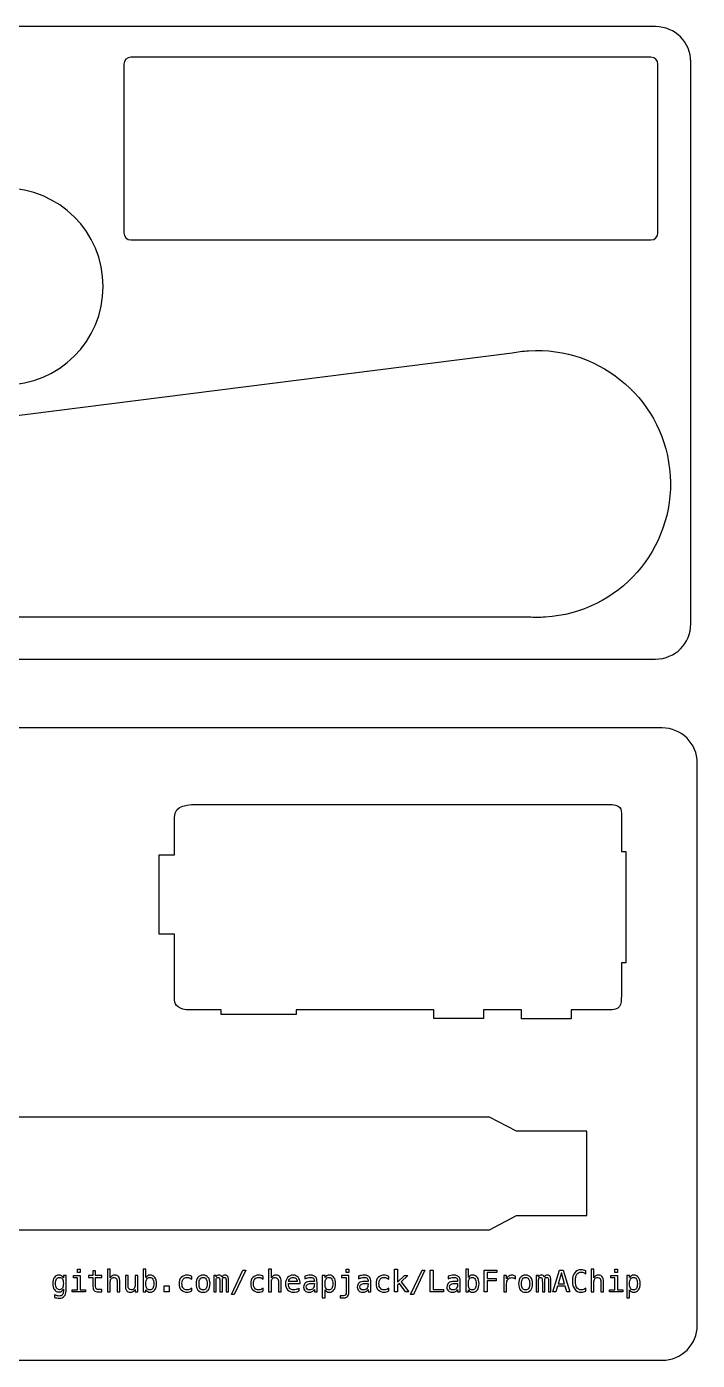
# Model space of a CAD drawing. Extents: x 30 to 231, y -227 to -37.
# Drawn here: x 135.2 to 230.6, y -226.7 to -36.9 of the extents above; entities that cross this region are included whole.
import ezdxf

# ---------------------------------------------------------------- set-up
doc = ezdxf.new("R2010")
doc.units = 0
doc.header["$MEASUREMENT"] = 0
doc.layers.add('LAYER_1', color=7, linetype='CONTINUOUS')

# ---------------------------------------------------------------- blocks, each defined once
blk = doc.blocks.new('BLOCK_2')
at = {"layer": 'LAYER_1', "color": 250}
for points in [[(142.44, -213.75), (142.82, -213.75), (142.82, -214.23), (142.44, -214.23), (142.44, -213.75)], [(165.97, -213.87), (166.36, -213.87), (164.73, -217.35), (164.34, -217.35), (165.97, -213.87)], [(180.66, -213.74), (181.04, -213.74), (181.04, -214.22), (180.66, -214.22), (180.66, -213.74)], [(187.55, -213.74), (187.95, -213.74), (187.95, -215.6), (188.95, -214.64), (189.41, -214.64), (188.5, -215.52), (189.55, -216.96), (189.09, -216.96), (188.23, -215.76), (187.95, -216.03), (187.95, -216.96), (187.55, -216.96), (187.55, -213.74)], [(191.45, -213.87), (191.85, -213.87), (190.22, -217.35), (189.83, -217.35), (191.45, -213.87)], [(192.61, -213.87), (193.03, -213.87), (193.03, -216.61), (194.52, -216.61), (194.52, -216.96), (192.61, -216.96), (192.61, -213.87)], [(200.29, -213.87), (202.11, -213.87), (202.11, -214.22), (200.71, -214.22), (200.71, -215.05), (201.98, -215.05), (201.98, -215.4), (200.71, -215.4), (200.71, -216.96), (200.29, -216.96), (200.29, -213.87)], [(211.03, -213.87), (211.53, -213.87), (212.48, -216.96), (212.04, -216.96), (211.82, -216.15), (210.74, -216.15), (210.51, -216.96), (210.08, -216.96), (211.03, -213.87)], [(211.28, -214.24), (210.84, -215.82), (211.72, -215.82), (211.28, -214.24)], [(218.9, -213.75), (219.28, -213.75), (219.28, -214.23), (218.9, -214.23), (218.9, -213.75)], [(141.84, -214.65), (142.82, -214.65), (142.82, -216.66), (143.57, -216.66), (143.57, -216.96), (141.68, -216.96), (141.68, -216.66), (142.44, -216.66), (142.44, -214.95), (141.84, -214.95), (141.84, -214.65)], [(154.74, -216.12), (155.47, -216.12), (155.47, -216.96), (154.74, -216.96), (154.74, -216.12)], [(218.3, -214.65), (219.28, -214.65), (219.28, -216.66), (220.03, -216.66), (220.03, -216.96), (218.14, -216.96), (218.14, -216.66), (218.9, -216.66), (218.9, -214.95), (218.3, -214.95), (218.3, -214.65)]]:
    blk.add_lwpolyline(points, dxfattribs=at)
for points, knots in [([(145.01, -213.99), (145.01, -213.99), (145.01, -214.64), (145.01, -214.64), (145.01, -214.64), (145.87, -214.64), (145.87, -214.64), (145.87, -214.64), (145.87, -214.94), (145.87, -214.94), (145.87, -214.94), (145.01, -214.94), (145.01, -214.94), (145.01, -214.94), (145.01, -216.2), (145.01, -216.2), (145.01, -216.37), (145.04, -216.49), (145.11, -216.55), (145.17, -216.62), (145.28, -216.65), (145.44, -216.65), (145.44, -216.65), (145.87, -216.65), (145.87, -216.65), (145.87, -216.65), (145.87, -216.96), (145.87, -216.96), (145.87, -216.96), (145.41, -216.96), (145.41, -216.96), (145.12, -216.96), (144.92, -216.9), (144.8, -216.79), (144.69, -216.67), (144.63, -216.48), (144.63, -216.2), (144.63, -216.2), (144.63, -214.94), (144.63, -214.94), (144.63, -214.94), (144.01, -214.94), (144.01, -214.94), (144.01, -214.94), (144.01, -214.64), (144.01, -214.64), (144.01, -214.64), (144.63, -214.64), (144.63, -214.64), (144.63, -214.64), (144.63, -213.99), (144.63, -213.99), (144.63, -213.99), (145.01, -213.99), (145.01, -213.99)], [0, 0, 0, 0, 1, 1, 1, 2, 2, 2, 3, 3, 3, 4, 4, 4, 5, 5, 5, 6, 6, 6, 7, 7, 7, 8, 8, 8, 9, 9, 9, 10, 10, 10, 11, 11, 11, 12, 12, 12, 13, 13, 13, 14, 14, 14, 15, 15, 15, 16, 16, 16, 17, 17, 17, 18, 18, 18, 18]), ([(148.46, -215.52), (148.46, -215.52), (148.46, -216.96), (148.46, -216.96), (148.46, -216.96), (148.08, -216.96), (148.08, -216.96), (148.08, -216.96), (148.08, -215.52), (148.08, -215.52), (148.08, -215.32), (148.04, -215.16), (147.97, -215.06), (147.9, -214.97), (147.78, -214.92), (147.63, -214.92), (147.45, -214.92), (147.31, -214.98), (147.21, -215.11), (147.12, -215.23), (147.07, -215.41), (147.07, -215.65), (147.07, -215.65), (147.07, -216.96), (147.07, -216.96), (147.07, -216.96), (146.69, -216.96), (146.69, -216.96), (146.69, -216.96), (146.69, -213.74), (146.69, -213.74), (146.69, -213.74), (147.07, -213.74), (147.07, -213.74), (147.07, -213.74), (147.07, -214.99), (147.07, -214.99), (147.14, -214.86), (147.23, -214.76), (147.35, -214.69), (147.46, -214.62), (147.6, -214.59), (147.76, -214.59), (147.99, -214.59), (148.17, -214.66), (148.29, -214.82), (148.4, -214.97), (148.46, -215.21), (148.46, -215.52)], [0, 0, 0, 0, 1, 1, 1, 2, 2, 2, 3, 3, 3, 4, 4, 4, 5, 5, 5, 6, 6, 6, 7, 7, 7, 8, 8, 8, 9, 9, 9, 10, 10, 10, 11, 11, 11, 12, 12, 12, 13, 13, 13, 14, 14, 14, 15, 15, 15, 16, 16, 16, 16]), ([(152.16, -214.94), (152.22, -214.83), (152.31, -214.74), (152.42, -214.68), (152.52, -214.62), (152.65, -214.59), (152.79, -214.59), (153.06, -214.59), (153.28, -214.69), (153.44, -214.91), (153.6, -215.12), (153.68, -215.42), (153.68, -215.79), (153.68, -216.18), (153.6, -216.48), (153.44, -216.69), (153.28, -216.91), (153.06, -217.02), (152.78, -217.02), (152.64, -217.02), (152.52, -216.99), (152.42, -216.93), (152.31, -216.87), (152.23, -216.78), (152.16, -216.67), (152.16, -216.67), (152.16, -216.96), (152.16, -216.96), (152.16, -216.96), (151.78, -216.96), (151.78, -216.96), (151.78, -216.96), (151.78, -213.74), (151.78, -213.74), (151.78, -213.74), (152.16, -213.74), (152.16, -213.74), (152.16, -213.74), (152.16, -214.94), (152.16, -214.94)], [0, 0, 0, 0, 1, 1, 1, 2, 2, 2, 3, 3, 3, 4, 4, 4, 5, 5, 5, 6, 6, 6, 7, 7, 7, 8, 8, 8, 9, 9, 9, 10, 10, 10, 11, 11, 11, 12, 12, 12, 13, 13, 13, 13]), ([(171.4, -215.52), (171.4, -215.52), (171.4, -216.96), (171.4, -216.96), (171.4, -216.96), (171.02, -216.96), (171.02, -216.96), (171.02, -216.96), (171.02, -215.52), (171.02, -215.52), (171.02, -215.32), (170.98, -215.16), (170.91, -215.06), (170.83, -214.97), (170.72, -214.92), (170.56, -214.92), (170.39, -214.92), (170.25, -214.98), (170.15, -215.11), (170.06, -215.23), (170.01, -215.41), (170.01, -215.65), (170.01, -215.65), (170.01, -216.96), (170.01, -216.96), (170.01, -216.96), (169.63, -216.96), (169.63, -216.96), (169.63, -216.96), (169.63, -213.74), (169.63, -213.74), (169.63, -213.74), (170.01, -213.74), (170.01, -213.74), (170.01, -213.74), (170.01, -214.99), (170.01, -214.99), (170.08, -214.86), (170.17, -214.76), (170.28, -214.69), (170.4, -214.62), (170.54, -214.59), (170.7, -214.59), (170.93, -214.59), (171.11, -214.66), (171.22, -214.82), (171.34, -214.97), (171.4, -215.21), (171.4, -215.52)], [0, 0, 0, 0, 1, 1, 1, 2, 2, 2, 3, 3, 3, 4, 4, 4, 5, 5, 5, 6, 6, 6, 7, 7, 7, 8, 8, 8, 9, 9, 9, 10, 10, 10, 11, 11, 11, 12, 12, 12, 13, 13, 13, 14, 14, 14, 15, 15, 15, 16, 16, 16, 16]), ([(198.04, -214.94), (198.1, -214.83), (198.18, -214.74), (198.29, -214.68), (198.4, -214.62), (198.52, -214.59), (198.66, -214.59), (198.94, -214.59), (199.16, -214.69), (199.32, -214.91), (199.48, -215.12), (199.56, -215.42), (199.56, -215.79), (199.56, -216.18), (199.48, -216.48), (199.32, -216.69), (199.16, -216.91), (198.94, -217.02), (198.66, -217.02), (198.52, -217.02), (198.4, -216.99), (198.29, -216.93), (198.19, -216.87), (198.1, -216.78), (198.04, -216.67), (198.04, -216.67), (198.04, -216.96), (198.04, -216.96), (198.04, -216.96), (197.66, -216.96), (197.66, -216.96), (197.66, -216.96), (197.66, -213.74), (197.66, -213.74), (197.66, -213.74), (198.04, -213.74), (198.04, -213.74), (198.04, -213.74), (198.04, -214.94), (198.04, -214.94)], [0, 0, 0, 0, 1, 1, 1, 2, 2, 2, 3, 3, 3, 4, 4, 4, 5, 5, 5, 6, 6, 6, 7, 7, 7, 8, 8, 8, 9, 9, 9, 10, 10, 10, 11, 11, 11, 12, 12, 12, 13, 13, 13, 13]), ([(214.77, -216.85), (214.67, -216.91), (214.56, -216.95), (214.44, -216.98), (214.33, -217), (214.21, -217.02), (214.09, -217.02), (213.69, -217.02), (213.39, -216.88), (213.17, -216.6), (212.95, -216.32), (212.84, -215.93), (212.84, -215.42), (212.84, -214.91), (212.95, -214.52), (213.17, -214.24), (213.39, -213.96), (213.7, -213.82), (214.09, -213.82), (214.21, -213.82), (214.33, -213.83), (214.44, -213.86), (214.56, -213.89), (214.67, -213.93), (214.77, -213.99), (214.77, -213.99), (214.77, -214.41), (214.77, -214.41), (214.67, -214.33), (214.56, -214.27), (214.44, -214.22), (214.33, -214.18), (214.21, -214.16), (214.09, -214.16), (213.82, -214.16), (213.61, -214.26), (213.48, -214.47), (213.34, -214.68), (213.28, -215), (213.28, -215.42), (213.28, -215.84), (213.34, -216.16), (213.48, -216.37), (213.61, -216.57), (213.82, -216.68), (214.09, -216.68), (214.21, -216.68), (214.33, -216.66), (214.45, -216.61), (214.56, -216.57), (214.67, -216.5), (214.77, -216.42), (214.77, -216.42), (214.77, -216.85), (214.77, -216.85)], [0, 0, 0, 0, 1, 1, 1, 2, 2, 2, 3, 3, 3, 4, 4, 4, 5, 5, 5, 6, 6, 6, 7, 7, 7, 8, 8, 8, 9, 9, 9, 10, 10, 10, 11, 11, 11, 12, 12, 12, 13, 13, 13, 14, 14, 14, 15, 15, 15, 16, 16, 16, 17, 17, 17, 18, 18, 18, 18]), ([(217.27, -215.52), (217.27, -215.52), (217.27, -216.96), (217.27, -216.96), (217.27, -216.96), (216.89, -216.96), (216.89, -216.96), (216.89, -216.96), (216.89, -215.52), (216.89, -215.52), (216.89, -215.32), (216.86, -215.16), (216.78, -215.06), (216.71, -214.97), (216.6, -214.92), (216.44, -214.92), (216.26, -214.92), (216.12, -214.98), (216.03, -215.11), (215.93, -215.23), (215.89, -215.41), (215.89, -215.65), (215.89, -215.65), (215.89, -216.96), (215.89, -216.96), (215.89, -216.96), (215.51, -216.96), (215.51, -216.96), (215.51, -216.96), (215.51, -213.74), (215.51, -213.74), (215.51, -213.74), (215.89, -213.74), (215.89, -213.74), (215.89, -213.74), (215.89, -214.99), (215.89, -214.99), (215.95, -214.86), (216.04, -214.76), (216.16, -214.69), (216.28, -214.62), (216.41, -214.59), (216.57, -214.59), (216.81, -214.59), (216.98, -214.66), (217.1, -214.82), (217.22, -214.97), (217.27, -215.21), (217.27, -215.52)], [0, 0, 0, 0, 1, 1, 1, 2, 2, 2, 3, 3, 3, 4, 4, 4, 5, 5, 5, 6, 6, 6, 7, 7, 7, 8, 8, 8, 9, 9, 9, 10, 10, 10, 11, 11, 11, 12, 12, 12, 13, 13, 13, 14, 14, 14, 15, 15, 15, 16, 16, 16, 16]), ([(140.8, -216.81), (140.8, -217.16), (140.71, -217.42), (140.55, -217.6), (140.39, -217.78), (140.14, -217.87), (139.83, -217.87), (139.72, -217.87), (139.61, -217.86), (139.5, -217.84), (139.38, -217.82), (139.27, -217.79), (139.15, -217.75), (139.15, -217.75), (139.15, -217.38), (139.15, -217.38), (139.29, -217.44), (139.41, -217.49), (139.52, -217.52), (139.63, -217.55), (139.73, -217.56), (139.83, -217.56), (140.03, -217.56), (140.18, -217.51), (140.27, -217.4), (140.37, -217.28), (140.42, -217.11), (140.42, -216.87), (140.42, -216.87), (140.42, -216.85), (140.42, -216.85), (140.42, -216.85), (140.42, -216.59), (140.42, -216.59), (140.35, -216.72), (140.27, -216.82), (140.17, -216.88), (140.06, -216.94), (139.93, -216.97), (139.78, -216.97), (139.51, -216.97), (139.3, -216.87), (139.14, -216.65), (138.98, -216.43), (138.9, -216.14), (138.9, -215.78), (138.9, -215.42), (138.98, -215.13), (139.14, -214.91), (139.3, -214.7), (139.51, -214.59), (139.78, -214.59), (139.93, -214.59), (140.06, -214.62), (140.16, -214.68), (140.27, -214.74), (140.35, -214.83), (140.42, -214.95), (140.42, -214.95), (140.42, -214.65), (140.42, -214.65), (140.42, -214.65), (140.8, -214.65), (140.8, -214.65), (140.8, -214.65), (140.8, -216.81), (140.8, -216.81)], [0, 0, 0, 0, 1, 1, 1, 2, 2, 2, 3, 3, 3, 4, 4, 4, 5, 5, 5, 6, 6, 6, 7, 7, 7, 8, 8, 8, 9, 9, 9, 10, 10, 10, 11, 11, 11, 12, 12, 12, 13, 13, 13, 14, 14, 14, 15, 15, 15, 16, 16, 16, 17, 17, 17, 18, 18, 18, 19, 19, 19, 20, 20, 20, 21, 21, 21, 22, 22, 22, 22]), ([(140.42, -215.78), (140.42, -215.5), (140.37, -215.28), (140.28, -215.13), (140.18, -214.98), (140.05, -214.91), (139.87, -214.91), (139.68, -214.91), (139.54, -214.98), (139.44, -215.13), (139.35, -215.28), (139.3, -215.5), (139.3, -215.78), (139.3, -216.07), (139.35, -216.28), (139.44, -216.43), (139.54, -216.58), (139.69, -216.66), (139.87, -216.66), (140.05, -216.66), (140.18, -216.58), (140.28, -216.43), (140.37, -216.28), (140.42, -216.07), (140.42, -215.78)], [0, 0, 0, 0, 1, 1, 1, 2, 2, 2, 3, 3, 3, 4, 4, 4, 5, 5, 5, 6, 6, 6, 7, 7, 7, 8, 8, 8, 8]), ([(149.24, -216.08), (149.24, -216.08), (149.24, -214.65), (149.24, -214.65), (149.24, -214.65), (149.62, -214.65), (149.62, -214.65), (149.62, -214.65), (149.62, -216.08), (149.62, -216.08), (149.62, -216.29), (149.66, -216.44), (149.73, -216.54), (149.8, -216.64), (149.92, -216.69), (150.07, -216.69), (150.25, -216.69), (150.39, -216.62), (150.48, -216.5), (150.58, -216.37), (150.63, -216.19), (150.63, -215.96), (150.63, -215.96), (150.63, -214.65), (150.63, -214.65), (150.63, -214.65), (151.01, -214.65), (151.01, -214.65), (151.01, -214.65), (151.01, -216.96), (151.01, -216.96), (151.01, -216.96), (150.63, -216.96), (150.63, -216.96), (150.63, -216.96), (150.63, -216.61), (150.63, -216.61), (150.56, -216.74), (150.47, -216.85), (150.35, -216.91), (150.23, -216.98), (150.1, -217.02), (149.94, -217.02), (149.71, -217.02), (149.53, -216.94), (149.41, -216.79), (149.3, -216.63), (149.24, -216.4), (149.24, -216.08)], [0, 0, 0, 0, 1, 1, 1, 2, 2, 2, 3, 3, 3, 4, 4, 4, 5, 5, 5, 6, 6, 6, 7, 7, 7, 8, 8, 8, 9, 9, 9, 10, 10, 10, 11, 11, 11, 12, 12, 12, 13, 13, 13, 14, 14, 14, 15, 15, 15, 16, 16, 16, 16]), ([(153.28, -215.8), (153.28, -215.51), (153.24, -215.29), (153.14, -215.14), (153.05, -214.98), (152.91, -214.91), (152.73, -214.91), (152.54, -214.91), (152.4, -214.99), (152.31, -215.14), (152.21, -215.29), (152.16, -215.51), (152.16, -215.8), (152.16, -216.09), (152.21, -216.32), (152.31, -216.47), (152.4, -216.62), (152.54, -216.7), (152.73, -216.7), (152.91, -216.7), (153.05, -216.62), (153.14, -216.47), (153.24, -216.32), (153.28, -216.1), (153.28, -215.8)], [0, 0, 0, 0, 1, 1, 1, 2, 2, 2, 3, 3, 3, 4, 4, 4, 5, 5, 5, 6, 6, 6, 7, 7, 7, 8, 8, 8, 8]), ([(158.68, -216.84), (158.57, -216.9), (158.47, -216.94), (158.36, -216.97), (158.25, -217), (158.14, -217.02), (158.03, -217.02), (157.67, -217.02), (157.39, -216.91), (157.19, -216.7), (156.99, -216.48), (156.89, -216.18), (156.89, -215.8), (156.89, -215.42), (156.99, -215.12), (157.19, -214.91), (157.39, -214.69), (157.67, -214.59), (158.03, -214.59), (158.14, -214.59), (158.25, -214.6), (158.36, -214.63), (158.46, -214.66), (158.57, -214.7), (158.68, -214.77), (158.68, -214.77), (158.68, -215.16), (158.68, -215.16), (158.57, -215.07), (158.47, -215.01), (158.37, -214.97), (158.27, -214.93), (158.16, -214.91), (158.03, -214.91), (157.79, -214.91), (157.61, -214.99), (157.48, -215.14), (157.35, -215.3), (157.29, -215.52), (157.29, -215.8), (157.29, -216.09), (157.35, -216.31), (157.48, -216.46), (157.61, -216.62), (157.79, -216.7), (158.03, -216.7), (158.16, -216.7), (158.28, -216.68), (158.38, -216.63), (158.49, -216.59), (158.59, -216.53), (158.68, -216.45), (158.68, -216.45), (158.68, -216.84), (158.68, -216.84)], [0, 0, 0, 0, 1, 1, 1, 2, 2, 2, 3, 3, 3, 4, 4, 4, 5, 5, 5, 6, 6, 6, 7, 7, 7, 8, 8, 8, 9, 9, 9, 10, 10, 10, 11, 11, 11, 12, 12, 12, 13, 13, 13, 14, 14, 14, 15, 15, 15, 16, 16, 16, 17, 17, 17, 18, 18, 18, 18]), ([(160.3, -214.59), (160.63, -214.59), (160.87, -214.69), (161.04, -214.9), (161.21, -215.11), (161.3, -215.41), (161.3, -215.8), (161.3, -216.2), (161.21, -216.5), (161.04, -216.71), (160.87, -216.91), (160.63, -217.02), (160.3, -217.02), (159.98, -217.02), (159.74, -216.91), (159.57, -216.71), (159.4, -216.5), (159.31, -216.2), (159.31, -215.8), (159.31, -215.41), (159.4, -215.11), (159.57, -214.9), (159.74, -214.69), (159.98, -214.59), (160.3, -214.59)], [0, 0, 0, 0, 1, 1, 1, 2, 2, 2, 3, 3, 3, 4, 4, 4, 5, 5, 5, 6, 6, 6, 7, 7, 7, 8, 8, 8, 8]), ([(160.3, -214.91), (160.11, -214.91), (159.97, -214.98), (159.87, -215.14), (159.77, -215.29), (159.72, -215.51), (159.72, -215.8), (159.72, -216.1), (159.77, -216.32), (159.87, -216.47), (159.97, -216.62), (160.11, -216.7), (160.3, -216.7), (160.5, -216.7), (160.65, -216.62), (160.74, -216.47), (160.84, -216.32), (160.89, -216.1), (160.89, -215.8), (160.89, -215.51), (160.84, -215.29), (160.74, -215.14), (160.65, -214.98), (160.5, -214.91), (160.3, -214.91)], [0, 0, 0, 0, 1, 1, 1, 2, 2, 2, 3, 3, 3, 4, 4, 4, 5, 5, 5, 6, 6, 6, 7, 7, 7, 8, 8, 8, 8]), ([(162.98, -214.88), (163.02, -214.78), (163.08, -214.71), (163.16, -214.66), (163.23, -214.61), (163.32, -214.59), (163.42, -214.59), (163.6, -214.59), (163.73, -214.66), (163.81, -214.8), (163.89, -214.95), (163.93, -215.22), (163.93, -215.62), (163.93, -215.62), (163.93, -216.96), (163.93, -216.96), (163.93, -216.96), (163.58, -216.96), (163.58, -216.96), (163.58, -216.96), (163.58, -215.63), (163.58, -215.63), (163.58, -215.31), (163.56, -215.1), (163.52, -215.02), (163.49, -214.95), (163.42, -214.91), (163.32, -214.91), (163.21, -214.91), (163.14, -214.95), (163.1, -215.03), (163.06, -215.12), (163.04, -215.32), (163.04, -215.63), (163.04, -215.63), (163.04, -216.96), (163.04, -216.96), (163.04, -216.96), (162.69, -216.96), (162.69, -216.96), (162.69, -216.96), (162.69, -215.63), (162.69, -215.63), (162.69, -215.3), (162.67, -215.1), (162.63, -215.02), (162.59, -214.94), (162.52, -214.91), (162.42, -214.91), (162.32, -214.91), (162.25, -214.95), (162.21, -215.03), (162.17, -215.12), (162.15, -215.32), (162.15, -215.63), (162.15, -215.63), (162.15, -216.96), (162.15, -216.96), (162.15, -216.96), (161.81, -216.96), (161.81, -216.96), (161.81, -216.96), (161.81, -214.64), (161.81, -214.64), (161.81, -214.64), (162.15, -214.64), (162.15, -214.64), (162.15, -214.64), (162.15, -214.84), (162.15, -214.84), (162.2, -214.76), (162.25, -214.7), (162.32, -214.65), (162.39, -214.61), (162.47, -214.59), (162.55, -214.59), (162.66, -214.59), (162.75, -214.61), (162.81, -214.66), (162.88, -214.71), (162.94, -214.78), (162.98, -214.88)], [0, 0, 0, 0, 1, 1, 1, 2, 2, 2, 3, 3, 3, 4, 4, 4, 5, 5, 5, 6, 6, 6, 7, 7, 7, 8, 8, 8, 9, 9, 9, 10, 10, 10, 11, 11, 11, 12, 12, 12, 13, 13, 13, 14, 14, 14, 15, 15, 15, 16, 16, 16, 17, 17, 17, 18, 18, 18, 19, 19, 19, 20, 20, 20, 21, 21, 21, 22, 22, 22, 23, 23, 23, 24, 24, 24, 25, 25, 25, 26, 26, 26, 27, 27, 27, 27]), ([(168.87, -216.84), (168.77, -216.9), (168.66, -216.94), (168.56, -216.97), (168.45, -217), (168.34, -217.02), (168.22, -217.02), (167.87, -217.02), (167.58, -216.91), (167.38, -216.7), (167.18, -216.48), (167.08, -216.18), (167.08, -215.8), (167.08, -215.42), (167.18, -215.12), (167.38, -214.91), (167.58, -214.69), (167.87, -214.59), (168.22, -214.59), (168.33, -214.59), (168.44, -214.6), (168.55, -214.63), (168.66, -214.66), (168.76, -214.7), (168.87, -214.77), (168.87, -214.77), (168.87, -215.16), (168.87, -215.16), (168.77, -215.07), (168.67, -215.01), (168.57, -214.97), (168.47, -214.93), (168.35, -214.91), (168.22, -214.91), (167.98, -214.91), (167.8, -214.99), (167.67, -215.14), (167.55, -215.3), (167.48, -215.52), (167.48, -215.8), (167.48, -216.09), (167.55, -216.31), (167.67, -216.46), (167.8, -216.62), (167.99, -216.7), (168.22, -216.7), (168.36, -216.7), (168.47, -216.68), (168.58, -216.63), (168.68, -216.59), (168.78, -216.53), (168.87, -216.45), (168.87, -216.45), (168.87, -216.84), (168.87, -216.84)], [0, 0, 0, 0, 1, 1, 1, 2, 2, 2, 3, 3, 3, 4, 4, 4, 5, 5, 5, 6, 6, 6, 7, 7, 7, 8, 8, 8, 9, 9, 9, 10, 10, 10, 11, 11, 11, 12, 12, 12, 13, 13, 13, 14, 14, 14, 15, 15, 15, 16, 16, 16, 17, 17, 17, 18, 18, 18, 18]), ([(174.09, -215.61), (174.09, -215.61), (174.09, -215.8), (174.09, -215.8), (174.09, -215.8), (172.44, -215.8), (172.44, -215.8), (172.44, -215.8), (172.44, -215.81), (172.44, -215.81), (172.43, -216.12), (172.49, -216.35), (172.62, -216.49), (172.75, -216.63), (172.94, -216.7), (173.18, -216.7), (173.3, -216.7), (173.43, -216.68), (173.56, -216.64), (173.69, -216.6), (173.83, -216.54), (173.98, -216.46), (173.98, -216.46), (173.98, -216.84), (173.98, -216.84), (173.84, -216.9), (173.7, -216.94), (173.57, -216.97), (173.43, -217), (173.3, -217.02), (173.18, -217.02), (172.82, -217.02), (172.54, -216.91), (172.33, -216.69), (172.13, -216.48), (172.03, -216.18), (172.03, -215.8), (172.03, -215.43), (172.13, -215.14), (172.33, -214.92), (172.52, -214.7), (172.79, -214.59), (173.12, -214.59), (173.42, -214.59), (173.65, -214.69), (173.82, -214.89), (173.99, -215.09), (174.08, -215.33), (174.09, -215.61)], [0, 0, 0, 0, 1, 1, 1, 2, 2, 2, 3, 3, 3, 4, 4, 4, 5, 5, 5, 6, 6, 6, 7, 7, 7, 8, 8, 8, 9, 9, 9, 10, 10, 10, 11, 11, 11, 12, 12, 12, 13, 13, 13, 14, 14, 14, 15, 15, 15, 16, 16, 16, 16]), ([(173.71, -215.5), (173.69, -215.34), (173.63, -215.2), (173.53, -215.08), (173.43, -214.97), (173.29, -214.91), (173.1, -214.91), (172.92, -214.91), (172.77, -214.97), (172.65, -215.09), (172.53, -215.21), (172.47, -215.35), (172.46, -215.5), (172.46, -215.5), (173.71, -215.5), (173.71, -215.5)], [0, 0, 0, 0, 1, 1, 1, 2, 2, 2, 3, 3, 3, 4, 4, 4, 5, 5, 5, 5]), ([(176.51, -215.64), (176.51, -215.64), (176.51, -216.96), (176.51, -216.96), (176.51, -216.96), (176.13, -216.96), (176.13, -216.96), (176.13, -216.96), (176.13, -216.62), (176.13, -216.62), (176.05, -216.75), (175.95, -216.85), (175.82, -216.92), (175.7, -216.99), (175.55, -217.02), (175.37, -217.02), (175.14, -217.02), (174.95, -216.95), (174.81, -216.82), (174.67, -216.69), (174.6, -216.51), (174.6, -216.28), (174.6, -216.03), (174.68, -215.83), (174.86, -215.7), (175.03, -215.56), (175.28, -215.5), (175.62, -215.5), (175.62, -215.5), (176.13, -215.5), (176.13, -215.5), (176.13, -215.5), (176.13, -215.44), (176.13, -215.44), (176.13, -215.25), (176.08, -215.12), (175.99, -215.03), (175.9, -214.95), (175.75, -214.91), (175.55, -214.91), (175.42, -214.91), (175.29, -214.93), (175.15, -214.97), (175.02, -215), (174.89, -215.06), (174.77, -215.13), (174.77, -215.13), (174.77, -214.75), (174.77, -214.75), (174.91, -214.69), (175.04, -214.65), (175.17, -214.63), (175.3, -214.6), (175.43, -214.59), (175.55, -214.59), (175.74, -214.59), (175.9, -214.62), (176.04, -214.67), (176.17, -214.73), (176.28, -214.81), (176.37, -214.93), (176.42, -215), (176.46, -215.08), (176.48, -215.18), (176.5, -215.28), (176.51, -215.43), (176.51, -215.64)], [0, 0, 0, 0, 1, 1, 1, 2, 2, 2, 3, 3, 3, 4, 4, 4, 5, 5, 5, 6, 6, 6, 7, 7, 7, 8, 8, 8, 9, 9, 9, 10, 10, 10, 11, 11, 11, 12, 12, 12, 13, 13, 13, 14, 14, 14, 15, 15, 15, 16, 16, 16, 17, 17, 17, 18, 18, 18, 19, 19, 19, 20, 20, 20, 21, 21, 21, 22, 22, 22, 22]), ([(175.77, -215.79), (175.77, -215.79), (175.65, -215.79), (175.65, -215.79), (175.43, -215.79), (175.26, -215.83), (175.15, -215.91), (175.03, -215.99), (174.98, -216.11), (174.98, -216.26), (174.98, -216.4), (175.02, -216.51), (175.1, -216.58), (175.19, -216.66), (175.31, -216.7), (175.45, -216.7), (175.66, -216.7), (175.83, -216.63), (175.95, -216.48), (176.07, -216.34), (176.13, -216.14), (176.13, -215.88), (176.13, -215.88), (176.13, -215.79), (176.13, -215.79), (176.13, -215.79), (175.77, -215.79), (175.77, -215.79)], [0, 0, 0, 0, 1, 1, 1, 2, 2, 2, 3, 3, 3, 4, 4, 4, 5, 5, 5, 6, 6, 6, 7, 7, 7, 8, 8, 8, 9, 9, 9, 9]), ([(177.65, -216.67), (177.65, -216.67), (177.65, -217.84), (177.65, -217.84), (177.65, -217.84), (177.26, -217.84), (177.26, -217.84), (177.26, -217.84), (177.26, -214.64), (177.26, -214.64), (177.26, -214.64), (177.65, -214.64), (177.65, -214.64), (177.65, -214.64), (177.65, -214.94), (177.65, -214.94), (177.71, -214.82), (177.79, -214.74), (177.9, -214.68), (178.01, -214.62), (178.13, -214.59), (178.27, -214.59), (178.54, -214.59), (178.76, -214.7), (178.92, -214.91), (179.08, -215.13), (179.16, -215.43), (179.16, -215.81), (179.16, -216.19), (179.08, -216.48), (178.92, -216.7), (178.76, -216.91), (178.54, -217.02), (178.27, -217.02), (178.12, -217.02), (178, -216.99), (177.9, -216.93), (177.79, -216.87), (177.71, -216.78), (177.65, -216.67)], [0, 0, 0, 0, 1, 1, 1, 2, 2, 2, 3, 3, 3, 4, 4, 4, 5, 5, 5, 6, 6, 6, 7, 7, 7, 8, 8, 8, 9, 9, 9, 10, 10, 10, 11, 11, 11, 12, 12, 12, 13, 13, 13, 13]), ([(178.76, -215.8), (178.76, -215.51), (178.72, -215.29), (178.62, -215.14), (178.53, -214.98), (178.39, -214.91), (178.21, -214.91), (178.02, -214.91), (177.88, -214.99), (177.79, -215.14), (177.69, -215.29), (177.65, -215.51), (177.65, -215.8), (177.65, -216.09), (177.69, -216.32), (177.79, -216.47), (177.88, -216.62), (178.02, -216.7), (178.21, -216.7), (178.39, -216.7), (178.53, -216.62), (178.62, -216.47), (178.72, -216.32), (178.76, -216.1), (178.76, -215.8)], [0, 0, 0, 0, 1, 1, 1, 2, 2, 2, 3, 3, 3, 4, 4, 4, 5, 5, 5, 6, 6, 6, 7, 7, 7, 8, 8, 8, 8]), ([(180.66, -217), (180.66, -217), (180.66, -214.94), (180.66, -214.94), (180.66, -214.94), (180.01, -214.94), (180.01, -214.94), (180.01, -214.94), (180.01, -214.64), (180.01, -214.64), (180.01, -214.64), (181.04, -214.64), (181.04, -214.64), (181.04, -214.64), (181.04, -217), (181.04, -217), (181.04, -217.27), (180.98, -217.48), (180.86, -217.62), (180.73, -217.77), (180.56, -217.84), (180.33, -217.84), (180.33, -217.84), (179.81, -217.84), (179.81, -217.84), (179.81, -217.84), (179.81, -217.52), (179.81, -217.52), (179.81, -217.52), (180.29, -217.52), (180.29, -217.52), (180.41, -217.52), (180.51, -217.47), (180.57, -217.39), (180.63, -217.3), (180.66, -217.17), (180.66, -217)], [0, 0, 0, 0, 1, 1, 1, 2, 2, 2, 3, 3, 3, 4, 4, 4, 5, 5, 5, 6, 6, 6, 7, 7, 7, 8, 8, 8, 9, 9, 9, 10, 10, 10, 11, 11, 11, 12, 12, 12, 12]), ([(184.16, -215.64), (184.16, -215.64), (184.16, -216.96), (184.16, -216.96), (184.16, -216.96), (183.78, -216.96), (183.78, -216.96), (183.78, -216.96), (183.78, -216.62), (183.78, -216.62), (183.69, -216.75), (183.59, -216.85), (183.47, -216.92), (183.35, -216.99), (183.2, -217.02), (183.02, -217.02), (182.78, -217.02), (182.6, -216.95), (182.46, -216.82), (182.31, -216.69), (182.24, -216.51), (182.24, -216.28), (182.24, -216.03), (182.33, -215.83), (182.5, -215.7), (182.68, -215.56), (182.93, -215.5), (183.27, -215.5), (183.27, -215.5), (183.78, -215.5), (183.78, -215.5), (183.78, -215.5), (183.78, -215.44), (183.78, -215.44), (183.77, -215.25), (183.73, -215.12), (183.64, -215.03), (183.54, -214.95), (183.4, -214.91), (183.19, -214.91), (183.06, -214.91), (182.93, -214.93), (182.8, -214.97), (182.67, -215), (182.54, -215.06), (182.41, -215.13), (182.41, -215.13), (182.41, -214.75), (182.41, -214.75), (182.55, -214.69), (182.69, -214.65), (182.82, -214.63), (182.95, -214.6), (183.07, -214.59), (183.19, -214.59), (183.38, -214.59), (183.55, -214.62), (183.68, -214.67), (183.82, -214.73), (183.93, -214.81), (184.01, -214.93), (184.07, -215), (184.1, -215.08), (184.13, -215.18), (184.15, -215.28), (184.16, -215.43), (184.16, -215.64)], [0, 0, 0, 0, 1, 1, 1, 2, 2, 2, 3, 3, 3, 4, 4, 4, 5, 5, 5, 6, 6, 6, 7, 7, 7, 8, 8, 8, 9, 9, 9, 10, 10, 10, 11, 11, 11, 12, 12, 12, 13, 13, 13, 14, 14, 14, 15, 15, 15, 16, 16, 16, 17, 17, 17, 18, 18, 18, 19, 19, 19, 20, 20, 20, 21, 21, 21, 22, 22, 22, 22]), ([(183.42, -215.79), (183.42, -215.79), (183.29, -215.79), (183.29, -215.79), (183.07, -215.79), (182.91, -215.83), (182.79, -215.91), (182.68, -215.99), (182.62, -216.11), (182.62, -216.26), (182.62, -216.4), (182.67, -216.51), (182.75, -216.58), (182.83, -216.66), (182.95, -216.7), (183.1, -216.7), (183.31, -216.7), (183.47, -216.63), (183.59, -216.48), (183.71, -216.34), (183.77, -216.14), (183.78, -215.88), (183.78, -215.88), (183.78, -215.79), (183.78, -215.79), (183.78, -215.79), (183.42, -215.79), (183.42, -215.79)], [0, 0, 0, 0, 1, 1, 1, 2, 2, 2, 3, 3, 3, 4, 4, 4, 5, 5, 5, 6, 6, 6, 7, 7, 7, 8, 8, 8, 9, 9, 9, 9]), ([(186.71, -216.84), (186.61, -216.9), (186.5, -216.94), (186.4, -216.97), (186.29, -217), (186.18, -217.02), (186.06, -217.02), (185.71, -217.02), (185.43, -216.91), (185.22, -216.7), (185.02, -216.48), (184.92, -216.18), (184.92, -215.8), (184.92, -215.42), (185.02, -215.12), (185.22, -214.91), (185.43, -214.69), (185.71, -214.59), (186.06, -214.59), (186.18, -214.59), (186.28, -214.6), (186.39, -214.63), (186.5, -214.66), (186.6, -214.7), (186.71, -214.77), (186.71, -214.77), (186.71, -215.16), (186.71, -215.16), (186.61, -215.07), (186.51, -215.01), (186.41, -214.97), (186.31, -214.93), (186.19, -214.91), (186.06, -214.91), (185.83, -214.91), (185.64, -214.99), (185.51, -215.14), (185.39, -215.3), (185.32, -215.52), (185.32, -215.8), (185.32, -216.09), (185.39, -216.31), (185.52, -216.46), (185.64, -216.62), (185.83, -216.7), (186.06, -216.7), (186.2, -216.7), (186.31, -216.68), (186.42, -216.63), (186.52, -216.59), (186.62, -216.53), (186.71, -216.45), (186.71, -216.45), (186.71, -216.84), (186.71, -216.84)], [0, 0, 0, 0, 1, 1, 1, 2, 2, 2, 3, 3, 3, 4, 4, 4, 5, 5, 5, 6, 6, 6, 7, 7, 7, 8, 8, 8, 9, 9, 9, 10, 10, 10, 11, 11, 11, 12, 12, 12, 13, 13, 13, 14, 14, 14, 15, 15, 15, 16, 16, 16, 17, 17, 17, 18, 18, 18, 18]), ([(196.9, -215.64), (196.9, -215.64), (196.9, -216.96), (196.9, -216.96), (196.9, -216.96), (196.52, -216.96), (196.52, -216.96), (196.52, -216.96), (196.52, -216.62), (196.52, -216.62), (196.44, -216.75), (196.34, -216.85), (196.21, -216.92), (196.09, -216.99), (195.94, -217.02), (195.76, -217.02), (195.53, -217.02), (195.34, -216.95), (195.2, -216.82), (195.06, -216.69), (194.99, -216.51), (194.99, -216.28), (194.99, -216.03), (195.07, -215.83), (195.25, -215.7), (195.42, -215.56), (195.67, -215.5), (196.01, -215.5), (196.01, -215.5), (196.52, -215.5), (196.52, -215.5), (196.52, -215.5), (196.52, -215.44), (196.52, -215.44), (196.52, -215.25), (196.47, -215.12), (196.38, -215.03), (196.29, -214.95), (196.14, -214.91), (195.94, -214.91), (195.81, -214.91), (195.68, -214.93), (195.54, -214.97), (195.41, -215), (195.28, -215.06), (195.16, -215.13), (195.16, -215.13), (195.16, -214.75), (195.16, -214.75), (195.3, -214.69), (195.43, -214.65), (195.56, -214.63), (195.69, -214.6), (195.82, -214.59), (195.94, -214.59), (196.13, -214.59), (196.29, -214.62), (196.43, -214.67), (196.56, -214.73), (196.67, -214.81), (196.76, -214.93), (196.81, -215), (196.85, -215.08), (196.87, -215.18), (196.89, -215.28), (196.9, -215.43), (196.9, -215.64)], [0, 0, 0, 0, 1, 1, 1, 2, 2, 2, 3, 3, 3, 4, 4, 4, 5, 5, 5, 6, 6, 6, 7, 7, 7, 8, 8, 8, 9, 9, 9, 10, 10, 10, 11, 11, 11, 12, 12, 12, 13, 13, 13, 14, 14, 14, 15, 15, 15, 16, 16, 16, 17, 17, 17, 18, 18, 18, 19, 19, 19, 20, 20, 20, 21, 21, 21, 22, 22, 22, 22]), ([(196.16, -215.79), (196.16, -215.79), (196.04, -215.79), (196.04, -215.79), (195.82, -215.79), (195.65, -215.83), (195.54, -215.91), (195.42, -215.99), (195.37, -216.11), (195.37, -216.26), (195.37, -216.4), (195.41, -216.51), (195.49, -216.58), (195.58, -216.66), (195.69, -216.7), (195.84, -216.7), (196.05, -216.7), (196.22, -216.63), (196.34, -216.48), (196.46, -216.34), (196.52, -216.14), (196.52, -215.88), (196.52, -215.88), (196.52, -215.79), (196.52, -215.79), (196.52, -215.79), (196.16, -215.79), (196.16, -215.79)], [0, 0, 0, 0, 1, 1, 1, 2, 2, 2, 3, 3, 3, 4, 4, 4, 5, 5, 5, 6, 6, 6, 7, 7, 7, 8, 8, 8, 9, 9, 9, 9]), ([(199.16, -215.8), (199.16, -215.51), (199.11, -215.29), (199.02, -215.14), (198.92, -214.98), (198.79, -214.91), (198.6, -214.91), (198.42, -214.91), (198.28, -214.99), (198.18, -215.14), (198.09, -215.29), (198.04, -215.51), (198.04, -215.8), (198.04, -216.09), (198.09, -216.32), (198.18, -216.47), (198.28, -216.62), (198.42, -216.7), (198.6, -216.7), (198.79, -216.7), (198.92, -216.62), (199.02, -216.47), (199.11, -216.32), (199.16, -216.1), (199.16, -215.8)], [0, 0, 0, 0, 1, 1, 1, 2, 2, 2, 3, 3, 3, 4, 4, 4, 5, 5, 5, 6, 6, 6, 7, 7, 7, 8, 8, 8, 8]), ([(204.75, -215.12), (204.66, -215.06), (204.58, -215.01), (204.5, -214.98), (204.41, -214.95), (204.32, -214.94), (204.22, -214.94), (203.98, -214.94), (203.8, -215.01), (203.68, -215.16), (203.55, -215.31), (203.49, -215.53), (203.49, -215.81), (203.49, -215.81), (203.49, -216.96), (203.49, -216.96), (203.49, -216.96), (203.11, -216.96), (203.11, -216.96), (203.11, -216.96), (203.11, -214.64), (203.11, -214.64), (203.11, -214.64), (203.49, -214.64), (203.49, -214.64), (203.49, -214.64), (203.49, -215.1), (203.49, -215.1), (203.55, -214.93), (203.65, -214.81), (203.78, -214.72), (203.91, -214.63), (204.07, -214.59), (204.25, -214.59), (204.34, -214.59), (204.43, -214.6), (204.51, -214.62), (204.59, -214.65), (204.67, -214.68), (204.75, -214.73), (204.75, -214.73), (204.75, -215.12), (204.75, -215.12)], [0, 0, 0, 0, 1, 1, 1, 2, 2, 2, 3, 3, 3, 4, 4, 4, 5, 5, 5, 6, 6, 6, 7, 7, 7, 8, 8, 8, 9, 9, 9, 10, 10, 10, 11, 11, 11, 12, 12, 12, 13, 13, 13, 14, 14, 14, 14]), ([(206.18, -214.59), (206.5, -214.59), (206.75, -214.69), (206.92, -214.9), (207.09, -215.11), (207.17, -215.41), (207.17, -215.8), (207.17, -216.2), (207.09, -216.5), (206.92, -216.71), (206.75, -216.91), (206.5, -217.02), (206.18, -217.02), (205.86, -217.02), (205.61, -216.91), (205.44, -216.71), (205.28, -216.5), (205.19, -216.2), (205.19, -215.8), (205.19, -215.41), (205.28, -215.11), (205.44, -214.9), (205.61, -214.69), (205.86, -214.59), (206.18, -214.59)], [0, 0, 0, 0, 1, 1, 1, 2, 2, 2, 3, 3, 3, 4, 4, 4, 5, 5, 5, 6, 6, 6, 7, 7, 7, 8, 8, 8, 8]), ([(206.18, -214.91), (205.99, -214.91), (205.84, -214.98), (205.74, -215.14), (205.64, -215.29), (205.59, -215.51), (205.59, -215.8), (205.59, -216.1), (205.64, -216.32), (205.74, -216.47), (205.84, -216.62), (205.99, -216.7), (206.18, -216.7), (206.37, -216.7), (206.52, -216.62), (206.62, -216.47), (206.72, -216.32), (206.77, -216.1), (206.77, -215.8), (206.77, -215.51), (206.72, -215.29), (206.62, -215.14), (206.52, -214.98), (206.37, -214.91), (206.18, -214.91)], [0, 0, 0, 0, 1, 1, 1, 2, 2, 2, 3, 3, 3, 4, 4, 4, 5, 5, 5, 6, 6, 6, 7, 7, 7, 8, 8, 8, 8]), ([(208.85, -214.88), (208.9, -214.78), (208.96, -214.71), (209.03, -214.66), (209.1, -214.61), (209.19, -214.59), (209.29, -214.59), (209.48, -214.59), (209.61, -214.66), (209.69, -214.8), (209.76, -214.95), (209.8, -215.22), (209.8, -215.62), (209.8, -215.62), (209.8, -216.96), (209.8, -216.96), (209.8, -216.96), (209.45, -216.96), (209.45, -216.96), (209.45, -216.96), (209.45, -215.63), (209.45, -215.63), (209.45, -215.31), (209.44, -215.1), (209.4, -215.02), (209.36, -214.95), (209.3, -214.91), (209.2, -214.91), (209.09, -214.91), (209.01, -214.95), (208.97, -215.03), (208.93, -215.12), (208.91, -215.32), (208.91, -215.63), (208.91, -215.63), (208.91, -216.96), (208.91, -216.96), (208.91, -216.96), (208.57, -216.96), (208.57, -216.96), (208.57, -216.96), (208.57, -215.63), (208.57, -215.63), (208.57, -215.3), (208.55, -215.1), (208.51, -215.02), (208.47, -214.94), (208.4, -214.91), (208.3, -214.91), (208.19, -214.91), (208.12, -214.95), (208.09, -215.03), (208.05, -215.12), (208.03, -215.32), (208.03, -215.63), (208.03, -215.63), (208.03, -216.96), (208.03, -216.96), (208.03, -216.96), (207.68, -216.96), (207.68, -216.96), (207.68, -216.96), (207.68, -214.64), (207.68, -214.64), (207.68, -214.64), (208.03, -214.64), (208.03, -214.64), (208.03, -214.64), (208.03, -214.84), (208.03, -214.84), (208.07, -214.76), (208.13, -214.7), (208.2, -214.65), (208.27, -214.61), (208.34, -214.59), (208.43, -214.59), (208.53, -214.59), (208.62, -214.61), (208.69, -214.66), (208.76, -214.71), (208.81, -214.78), (208.85, -214.88)], [0, 0, 0, 0, 1, 1, 1, 2, 2, 2, 3, 3, 3, 4, 4, 4, 5, 5, 5, 6, 6, 6, 7, 7, 7, 8, 8, 8, 9, 9, 9, 10, 10, 10, 11, 11, 11, 12, 12, 12, 13, 13, 13, 14, 14, 14, 15, 15, 15, 16, 16, 16, 17, 17, 17, 18, 18, 18, 19, 19, 19, 20, 20, 20, 21, 21, 21, 22, 22, 22, 23, 23, 23, 24, 24, 24, 25, 25, 25, 26, 26, 26, 27, 27, 27, 27]), ([(220.97, -216.67), (220.97, -216.67), (220.97, -217.84), (220.97, -217.84), (220.97, -217.84), (220.59, -217.84), (220.59, -217.84), (220.59, -217.84), (220.59, -214.64), (220.59, -214.64), (220.59, -214.64), (220.97, -214.64), (220.97, -214.64), (220.97, -214.64), (220.97, -214.94), (220.97, -214.94), (221.04, -214.82), (221.12, -214.74), (221.23, -214.68), (221.33, -214.62), (221.45, -214.59), (221.59, -214.59), (221.87, -214.59), (222.09, -214.7), (222.25, -214.91), (222.41, -215.13), (222.49, -215.43), (222.49, -215.81), (222.49, -216.19), (222.41, -216.48), (222.25, -216.7), (222.09, -216.91), (221.87, -217.02), (221.59, -217.02), (221.45, -217.02), (221.33, -216.99), (221.22, -216.93), (221.12, -216.87), (221.04, -216.78), (220.97, -216.67)], [0, 0, 0, 0, 1, 1, 1, 2, 2, 2, 3, 3, 3, 4, 4, 4, 5, 5, 5, 6, 6, 6, 7, 7, 7, 8, 8, 8, 9, 9, 9, 10, 10, 10, 11, 11, 11, 12, 12, 12, 13, 13, 13, 13]), ([(222.09, -215.8), (222.09, -215.51), (222.04, -215.29), (221.95, -215.14), (221.86, -214.98), (221.72, -214.91), (221.54, -214.91), (221.35, -214.91), (221.21, -214.99), (221.12, -215.14), (221.02, -215.29), (220.97, -215.51), (220.97, -215.8), (220.97, -216.09), (221.02, -216.32), (221.12, -216.47), (221.21, -216.62), (221.35, -216.7), (221.54, -216.7), (221.72, -216.7), (221.86, -216.62), (221.95, -216.47), (222.04, -216.32), (222.09, -216.1), (222.09, -215.8)], [0, 0, 0, 0, 1, 1, 1, 2, 2, 2, 3, 3, 3, 4, 4, 4, 5, 5, 5, 6, 6, 6, 7, 7, 7, 8, 8, 8, 8])]:
    blk.add_open_spline(points, degree=3, knots=knots, dxfattribs=at)

msp = doc.modelspace()

# ---------------------------------------------------------------- linework, layer by layer
at = {"layer": 'LAYER_1', "color": 250}
msp.add_lwpolyline([(204.89, -194.12), (201.07, -192.12), (70.97, -192.12), (70.97, -183.87), (38.97, -183.87), (38.97, -216.37), (70.97, -216.37), (70.97, -208.12), (201.07, -208.12), (204.89, -206.12), (214.89, -206.12), (214.89, -194.12), (204.89, -194.12)], dxfattribs=at)
for points, knots in [([(229.69, -121.91), (229.69, -124.67), (227.45, -126.91), (224.69, -126.91), (224.69, -126.91), (34.69, -126.91), (34.69, -126.91), (31.93, -126.91), (29.69, -124.67), (29.69, -121.91), (29.69, -121.91), (29.69, -41.91), (29.69, -41.91), (29.69, -39.15), (31.93, -36.91), (34.69, -36.91), (34.69, -36.91), (224.69, -36.91), (224.69, -36.91), (227.45, -36.91), (229.69, -39.15), (229.69, -41.91), (229.69, -41.91), (229.69, -121.91), (229.69, -121.91)], [0, 0, 0, 0, 1, 1, 1, 2, 2, 2, 3, 3, 3, 4, 4, 4, 5, 5, 5, 6, 6, 6, 7, 7, 7, 8, 8, 8, 8]), ([(225.02, -66.26), (225.02, -66.81), (224.57, -67.26), (224.02, -67.26), (224.02, -67.26), (150.02, -67.26), (150.02, -67.26), (149.47, -67.26), (149.02, -66.81), (149.02, -66.26), (149.02, -66.26), (149.02, -42.26), (149.02, -42.26), (149.02, -41.7), (149.47, -41.26), (150.02, -41.26), (150.02, -41.26), (224.02, -41.26), (224.02, -41.26), (224.57, -41.26), (225.02, -41.7), (225.02, -42.26), (225.02, -42.26), (225.02, -66.26), (225.02, -66.26)], [0, 0, 0, 0, 1, 1, 1, 2, 2, 2, 3, 3, 3, 4, 4, 4, 5, 5, 5, 6, 6, 6, 7, 7, 7, 8, 8, 8, 8]), ([(52.81, -54.89), (53.6, -54.89), (54.37, -54.95), (55.14, -55.04), (55.14, -55.04), (132.08, -59.89), (132.08, -59.89), (139.81, -59.89), (146.08, -66.16), (146.08, -73.89), (146.08, -81.62), (139.81, -87.89), (132.08, -87.89), (132.08, -87.89), (55.14, -92.75), (55.14, -92.75), (54.37, -92.84), (53.6, -92.89), (52.81, -92.89), (42.32, -92.89), (33.81, -84.39), (33.81, -73.89), (33.81, -63.4), (42.32, -54.89), (52.81, -54.89)], [0, 0, 0, 0, 1, 1, 1, 2, 2, 2, 3, 3, 3, 4, 4, 4, 5, 5, 5, 6, 6, 6, 7, 7, 7, 8, 8, 8, 8]), ([(206.6, -83.03), (205.81, -83.08), (205.04, -83.18), (204.29, -83.32), (204.29, -83.32), (127.8, -93), (127.8, -93), (120.09, -93.48), (114.22, -100.13), (114.71, -107.85), (115.19, -115.56), (121.84, -121.43), (129.56, -120.94), (129.56, -120.94), (206.66, -120.95), (206.66, -120.95), (207.42, -121), (208.2, -121), (208.99, -120.95), (219.46, -120.3), (227.41, -111.27), (226.76, -100.8), (226.1, -90.33), (217.07, -82.37), (206.6, -83.03)], [0, 0, 0, 0, 1, 1, 1, 2, 2, 2, 3, 3, 3, 4, 4, 4, 5, 5, 5, 6, 6, 6, 7, 7, 7, 8, 8, 8, 8]), ([(230.62, -221.71), (230.62, -224.47), (228.38, -226.71), (225.62, -226.71), (225.62, -226.71), (35.62, -226.71), (35.62, -226.71), (32.86, -226.71), (30.62, -224.47), (30.62, -221.71), (30.62, -221.71), (30.62, -141.71), (30.62, -141.71), (30.62, -138.95), (32.86, -136.71), (35.62, -136.71), (35.62, -136.71), (225.62, -136.71), (225.62, -136.71), (228.38, -136.71), (230.62, -138.95), (230.62, -141.71), (230.62, -141.71), (230.62, -221.71), (230.62, -221.71)], [0, 0, 0, 0, 1, 1, 1, 2, 2, 2, 3, 3, 3, 4, 4, 4, 5, 5, 5, 6, 6, 6, 7, 7, 7, 8, 8, 8, 8]), ([(220.44, -154.28), (220.44, -154.28), (219.81, -154.28), (219.81, -154.28), (219.81, -154.28), (219.81, -149.2), (219.81, -149.2), (219.88, -148.26), (219.74, -147.59), (217.91, -147.59), (217.91, -147.59), (160.09, -147.59), (160.09, -147.59), (158.14, -147.59), (156.24, -147.59), (156.24, -149.46), (156.24, -149.46), (156.24, -154.77), (156.24, -154.77), (156.24, -154.77), (154.05, -154.77), (154.05, -154.77), (154.05, -154.77), (154.03, -154.77), (154.03, -154.77), (154.03, -154.77), (154.03, -166.06), (154.03, -166.06), (154.03, -166.06), (156.24, -166.06), (156.24, -166.06), (156.24, -166.06), (156.24, -175.47), (156.24, -175.47), (156.24, -176.18), (156.95, -176.85), (158.37, -176.85), (158.37, -176.85), (162.85, -176.85), (162.85, -176.85), (162.85, -176.85), (162.85, -177.5), (162.85, -177.5), (162.85, -177.5), (173.56, -177.5), (173.56, -177.5), (173.56, -177.5), (173.56, -176.85), (173.56, -176.85), (173.56, -176.85), (193.11, -176.85), (193.11, -176.85), (193.11, -176.85), (193.11, -178.08), (193.11, -178.08), (193.11, -178.08), (200.18, -178.08), (200.18, -178.08), (200.18, -178.08), (200.18, -176.85), (200.18, -176.85), (200.18, -176.85), (205.59, -176.85), (205.59, -176.85), (205.59, -176.85), (205.59, -178.12), (205.59, -178.12), (205.59, -178.12), (212.65, -178.12), (212.65, -178.12), (212.65, -178.12), (212.65, -176.85), (212.65, -176.85), (212.65, -176.85), (217.91, -176.85), (217.91, -176.85), (219.69, -176.85), (219.81, -176.21), (219.81, -174.8), (219.81, -174.8), (219.81, -170.15), (219.81, -170.15), (219.81, -170.15), (220.44, -170.15), (220.44, -170.15), (220.44, -170.15), (220.44, -154.28), (220.44, -154.28)], [0, 0, 0, 0, 1, 1, 1, 2, 2, 2, 3, 3, 3, 4, 4, 4, 5, 5, 5, 6, 6, 6, 7, 7, 7, 8, 8, 8, 9, 9, 9, 10, 10, 10, 11, 11, 11, 12, 12, 12, 13, 13, 13, 14, 14, 14, 15, 15, 15, 16, 16, 16, 17, 17, 17, 18, 18, 18, 19, 19, 19, 20, 20, 20, 21, 21, 21, 22, 22, 22, 23, 23, 23, 24, 24, 24, 25, 25, 25, 26, 26, 26, 27, 27, 27, 28, 28, 28, 29, 29, 29, 29])]:
    msp.add_open_spline(points, degree=3, knots=knots, dxfattribs=at)

# ---------------------------------------------------------------- block references
at = {"layer": 'LAYER_1'}
msp.add_blockref('BLOCK_2', (0, 0), dxfattribs=at)

doc.saveas('drawing.dxf')
